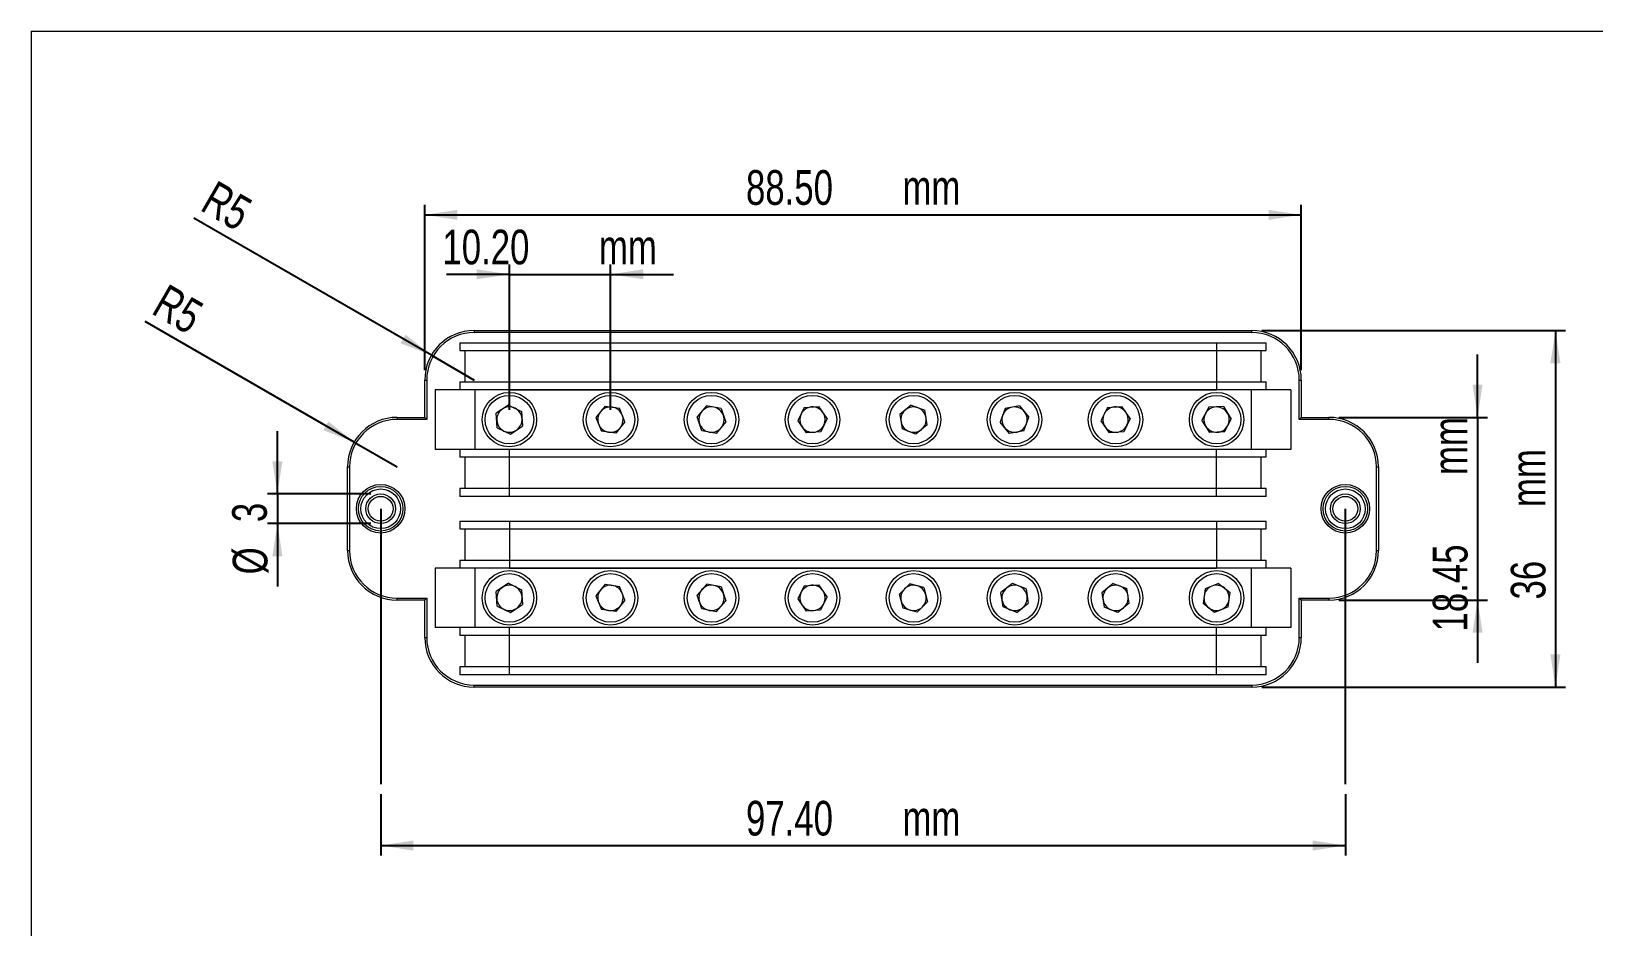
# Model space of a CAD drawing. Header units: millimetres. Extents: x 6 to 293, y 6 to 206.
# Drawn here: x 5.8 to 163.6, y 115.2 to 205.6 of the extents above; entities that cross this region are included whole.
import ezdxf

# ---------------------------------------------------------------- set-up
doc = ezdxf.new("R2010")
doc.units = ezdxf.units.MM
doc.layers.add('SLD-0', color=179, linetype='Continuous')
doc.styles.add('SLDTEXTSTYLE0', font='TXT', dxfattribs={"width": 0.75})
doc.dimstyles.new('SLDDIMSTYLE0', dxfattribs={"dimtxt": 3.5, "dimasz": 3.302, "dimexe": 0, "dimexo": 0.0625, "dimgap": 0.875, "dimtad": 1, "dimrnd": 1e-09, "dimzin": 4, "dimdsep": 46, "dimtxsty": 'SLDTEXTSTYLE0', "dimsah": 1, "dimcen": 0.09, "dimadec": 0, "dimazin": 1, "dimtfac": 1, "dimtofl": 0, "dimtmove": 0, "dimatfit": 3, "dimfxl": 1, "dimfrac": 2, "dimtolj": 1, "dimtzin": 12, "dimarcsym": 0})
doc.dimstyles.new('SLDDIMSTYLE1', dxfattribs={"dimtxt": 3.5, "dimasz": 3.302, "dimexe": 0, "dimexo": 0.0625, "dimgap": 0.875, "dimtad": 1, "dimrnd": 1e-09, "dimzin": 12, "dimdsep": 46, "dimtxsty": 'SLDTEXTSTYLE0', "dimsah": 1, "dimcen": 0.09, "dimadec": 0, "dimazin": 3, "dimtfac": 1, "dimtmove": 0, "dimatfit": 0, "dimfxl": 1, "dimfrac": 2, "dimtolj": 1, "dimtzin": 12, "dimarcsym": 0})
doc.dimstyles.new('SLDDIMSTYLE2', dxfattribs={"dimtxt": 3.5, "dimasz": 3.302, "dimexe": 0, "dimexo": 0.0625, "dimgap": 0.875, "dimtad": 1, "dimrnd": 1e-09, "dimzin": 12, "dimdsep": 46, "dimtxsty": 'SLDTEXTSTYLE0', "dimsah": 1, "dimcen": 0.09, "dimadec": 0, "dimazin": 3, "dimtfac": 1, "dimtofl": 0, "dimtmove": 0, "dimatfit": 3, "dimfxl": 1, "dimfrac": 2, "dimtolj": 1, "dimtzin": 12, "dimarcsym": 0})
doc.dimstyles.new('SLDDIMSTYLE3', dxfattribs={"dimtxt": 3.5, "dimasz": 3.302, "dimexe": 0, "dimexo": 0.0625, "dimgap": 0.875, "dimtad": 1, "dimrnd": 1e-09, "dimzin": 4, "dimdsep": 46, "dimtxsty": 'SLDTEXTSTYLE0', "dimsah": 1, "dimcen": 0.09, "dimadec": 0, "dimazin": 1, "dimtfac": 1, "dimtmove": 0, "dimatfit": 0, "dimfxl": 1, "dimfrac": 2, "dimtolj": 1, "dimtzin": 12, "dimarcsym": 0})
doc.dimstyles.new('SLDDIMSTYLE4', dxfattribs={"dimtxt": 3.5, "dimasz": 3.302, "dimexe": 0, "dimexo": 0.0625, "dimgap": 0.875, "dimtad": 1, "dimrnd": 1e-09, "dimzin": 12, "dimdsep": 46, "dimtxsty": 'SLDTEXTSTYLE0', "dimsah": 1, "dimcen": 0, "dimadec": 0, "dimazin": 3, "dimtfac": 1, "dimtofl": 0, "dimtmove": 0, "dimatfit": 3, "dimfxl": 1, "dimfrac": 2, "dimtolj": 1, "dimtzin": 12, "dimarcsym": 0})

# ---------------------------------------------------------------- blocks, each defined once
blk = doc.blocks.new('_D')
at = {"layer": 'SLD-0'}
for p, q in [((41.1, 128.58), (41.1, 122.38)), ((138.5, 128.58), (138.5, 122.38)), ((41.1, 123.38), (138.5, 123.38))]:
    blk.add_line(p, q, dxfattribs=at)
for points in [[(41.1, 123.38), (44.4, 122.87), (44.4, 123.89)], [(138.5, 123.38), (135.19, 123.89), (135.19, 122.87)]]:
    blk.add_solid(points, dxfattribs=at)
at = {"layer": 'SLD-0', "char_height": 3.5, "attachment_point": 1, "style": 'SLDTEXTSTYLE0'}
for s, insert in [('97.40', (77.98, 127.89, 0.1)), ('mm', (93.78, 127.89, 0.1))]:
    blk.add_mtext(s, dxfattribs=dict(at, insert=insert))
blk = doc.blocks.new('_D_1')
at = {"layer": 'SLD-0'}
for p, q in [((151.85, 166.61), (151.85, 172.96)), ((137.85, 166.61), (152.85, 166.61)), ((151.85, 166.61), (151.85, 148.16)), ((137.85, 148.16), (152.85, 148.16)), ((151.85, 148.16), (151.85, 141.81))]:
    blk.add_line(p, q, dxfattribs=at)
for points in [[(151.85, 166.61), (152.35, 169.91), (151.34, 169.91)], [(151.85, 148.16), (151.34, 144.86), (152.35, 144.86)]]:
    blk.add_solid(points, dxfattribs=at)
at = {"layer": 'SLD-0', "char_height": 3.5, "attachment_point": 1, "rotation": 90, "style": 'SLDTEXTSTYLE0'}
for s, insert in [('mm', (147.33, 160.79, -6.18)), ('18.45', (147.33, 144.99, -6.18))]:
    blk.add_mtext(s, dxfattribs=dict(at, insert=insert))
blk = doc.blocks.new('_D_2')
at = {"layer": 'SLD-0'}
for p, q in [((130.05, 175.38), (160.71, 175.38)), ((159.71, 175.38), (159.71, 139.38)), ((130.05, 139.38), (160.71, 139.38))]:
    blk.add_line(p, q, dxfattribs=at)
for points in [[(159.71, 175.38), (159.2, 172.08), (160.22, 172.08)], [(159.71, 139.38), (160.22, 142.68), (159.2, 142.68)]]:
    blk.add_solid(points, dxfattribs=at)
at = {"layer": 'SLD-0', "char_height": 3.5, "attachment_point": 1, "rotation": 90, "style": 'SLDTEXTSTYLE0'}
for s, insert in [('mm', (155.2, 157.55, -6.18)), ('36', (155.2, 148.22, -6.18))]:
    blk.add_mtext(s, dxfattribs=dict(at, insert=insert))
blk = doc.blocks.new('_D_3')
at = {"layer": 'SLD-0'}
for p, q in [((54.1, 167.38), (54.1, 182.05)), ((64.3, 167.38), (64.3, 182.05)), ((54.1, 181.05), (47.75, 181.05)), ((54.1, 181.05), (64.3, 181.05)), ((64.3, 181.05), (70.65, 181.05))]:
    blk.add_line(p, q, dxfattribs=at)
for points in [[(54.1, 181.05), (50.79, 181.56), (50.79, 180.55)], [(64.3, 181.05), (67.6, 180.55), (67.6, 181.56)]]:
    blk.add_solid(points, dxfattribs=at)
at = {"layer": 'SLD-0', "char_height": 3.5, "attachment_point": 1, "style": 'SLDTEXTSTYLE0'}
for s, insert in [('10.20', (47.33, 185.56, -6.18)), ('mm', (63.13, 185.56, -6.18))]:
    blk.add_mtext(s, dxfattribs=dict(at, insert=insert))
blk = doc.blocks.new('_D_4')
at = {"layer": 'SLD-0'}
for q in [(22.24, 186.73), (50.55, 170.38)]:
    blk.add_line((46.22, 172.88), q, dxfattribs=at)
blk.add_solid([(46.22, 172.88), (43.61, 174.97), (43.1, 174.09)], dxfattribs=at)
at = {"layer": 'SLD-0', "insert": (24.49, 190.62, -6.18), "char_height": 3.5, "attachment_point": 1, "rotation": 330, "style": 'SLDTEXTSTYLE0'}
blk.add_mtext('R5', dxfattribs=at)
blk = doc.blocks.new('_D_5')
at = {"layer": 'SLD-0'}
for q in [(17.32, 176.28), (42.75, 161.61)]:
    blk.add_line((38.42, 164.11), q, dxfattribs=at)
blk.add_solid([(38.42, 164.11), (35.81, 166.2), (35.3, 165.32)], dxfattribs=at)
at = {"layer": 'SLD-0', "insert": (19.57, 180.18, -6.18), "char_height": 3.5, "attachment_point": 1, "rotation": 330, "style": 'SLDTEXTSTYLE0'}
blk.add_mtext('R5', dxfattribs=at)
blk = doc.blocks.new('_D_6')
at = {"layer": 'SLD-0'}
for p, q in [((30.67, 158.88), (30.67, 165.23)), ((40.1, 158.88), (29.67, 158.88)), ((30.67, 158.88), (30.67, 155.88)), ((40.1, 155.88), (29.67, 155.88)), ((30.67, 155.88), (30.67, 149.53))]:
    blk.add_line(p, q, dxfattribs=at)
for points in [[(30.67, 158.88), (31.18, 162.18), (30.16, 162.18)], [(30.67, 155.88), (30.16, 152.58), (31.18, 152.58)]]:
    blk.add_solid(points, dxfattribs=at)
at = {"layer": 'SLD-0', "char_height": 3.5, "attachment_point": 1, "rotation": 90, "style": 'SLDTEXTSTYLE0'}
for s, insert in [('3', (26.1, 156.03, -6.18)), ('%%c', (26.16, 150.76, -6.18))]:
    blk.add_mtext(s, dxfattribs=dict(at, insert=insert))
blk = doc.blocks.new('_D_7')
at = {"layer": 'SLD-0'}
for p, q in [((45.55, 171.38), (45.55, 188.06)), ((134.05, 171.38), (134.05, 188.06)), ((45.55, 187.06), (134.05, 187.06))]:
    blk.add_line(p, q, dxfattribs=at)
for points in [[(45.55, 187.06), (48.85, 186.55), (48.85, 187.56)], [(134.05, 187.06), (130.74, 187.56), (130.74, 186.55)]]:
    blk.add_solid(points, dxfattribs=at)
at = {"layer": 'SLD-0', "char_height": 3.5, "attachment_point": 1, "style": 'SLDTEXTSTYLE0'}
for s, insert in [('88.50', (77.98, 191.57, -6.18)), ('mm', (93.78, 191.57, -6.18))]:
    blk.add_mtext(s, dxfattribs=dict(at, insert=insert))

msp = doc.modelspace()

# ---------------------------------------------------------------- linework, layer by layer
at = {"color": 7, "linetype": 'Continuous', "lineweight": 0}
for q in [(292.815, 205.595), (5.815, 5.595)]:
    msp.add_line((5.815, 205.595), q, dxfattribs=at)
at = {"color": 7, "linetype": 'Continuous', "lineweight": 15}
for p, q in [((50.546, 175.382), (50.546, 175.182)), ((50.546, 175.382), (129.046, 175.382)), ((129.046, 175.182), (50.546, 175.182)), ((129.046, 175.182), (129.046, 175.382)), ((49.096, 174.145), (49.096, 173.345)), ((49.096, 174.145), (54.096, 174.145)), ((54.096, 174.145), (54.096, 173.345)), ((54.096, 174.145), (125.496, 174.145)), ((125.496, 174.145), (125.496, 173.345)), ((125.496, 174.145), (130.496, 174.145)), ((130.496, 173.345), (130.496, 174.145)), ((49.096, 173.345), (54.096, 173.345)), ((49.596, 173.345), (49.596, 170.182)), ((54.096, 173.345), (125.496, 173.345)), ((54.096, 173.345), (54.096, 170.182)), ((125.496, 173.345), (130.496, 173.345)), ((125.496, 173.345), (125.496, 170.182)), ((129.996, 170.182), (129.996, 173.345)), ((45.546, 166.606), (45.546, 170.382)), ((45.546, 170.382), (45.746, 170.382)), ((45.746, 170.382), (45.746, 166.406)), ((46.596, 169.382), (46.596, 163.382)), ((50.596, 169.382), (46.596, 169.382)), ((49.096, 170.182), (49.096, 169.382)), ((49.096, 170.182), (54.096, 170.182)), ((128.996, 169.382), (50.596, 169.382)), ((50.596, 169.382), (50.596, 163.382)), ((54.096, 170.182), (54.096, 169.382)), ((54.096, 170.182), (125.496, 170.182)), ((54.096, 169.382), (125.496, 169.382)), ((125.496, 170.182), (125.496, 169.382)), ((125.496, 170.182), (130.496, 170.182)), ((128.996, 169.382), (128.996, 163.382)), ((132.996, 169.382), (128.996, 169.382)), ((130.496, 169.382), (130.496, 170.182)), ((132.996, 169.382), (132.996, 163.382)), ((133.846, 166.406), (133.846, 170.382)), ((133.846, 170.382), (134.046, 170.382)), ((134.046, 170.382), (134.046, 166.606)), ((53.997, 167.857), (52.77, 167.034)), ((53.997, 167.857), (55.324, 167.206)), ((63.747, 167.755), (62.833, 166.593)), ((63.747, 167.755), (65.21, 167.544)), ((65.759, 166.172), (65.21, 167.544)), ((74.006, 167.777), (73.044, 166.655)), ((75.459, 167.504), (74.006, 167.777)), ((75.459, 167.504), (75.949, 166.11)), ((83.863, 167.603), (83.223, 166.271)), ((83.863, 167.603), (85.337, 167.714)), ((86.17, 166.493), (85.337, 167.714)), ((94.654, 167.84), (93.512, 166.901)), ((94.654, 167.84), (96.038, 167.322)), ((96.28, 165.864), (96.038, 167.322)), ((104.153, 167.52), (103.639, 166.134)), ((105.61, 167.768), (104.153, 167.52)), ((105.61, 167.768), (106.553, 166.631)), ((114.466, 167.605), (113.822, 166.275)), ((114.466, 167.605), (115.94, 167.713)), ((116.771, 166.49), (115.94, 167.713)), ((124.706, 167.631), (124.02, 166.322)), ((126.183, 167.691), (124.706, 167.631)), ((126.183, 167.691), (126.973, 166.443)), ((42.746, 166.606), (42.746, 166.406)), ((42.746, 166.606), (45.546, 166.606)), ((45.746, 166.406), (42.746, 166.406)), ((52.869, 165.559), (52.77, 167.034)), ((54.196, 164.908), (55.423, 165.731)), ((55.324, 167.206), (55.423, 165.731)), ((62.833, 166.593), (63.383, 165.221)), ((65.759, 166.172), (64.846, 165.01)), ((73.534, 165.261), (73.044, 166.655)), ((74.987, 164.988), (75.949, 166.11)), ((83.223, 166.271), (84.056, 165.051)), ((86.17, 166.493), (85.529, 165.161)), ((93.512, 166.901), (93.755, 165.443)), ((96.28, 165.864), (95.139, 164.924)), ((104.583, 164.996), (103.639, 166.134)), ((106.04, 165.245), (106.553, 166.631)), ((113.822, 166.275), (114.653, 165.052)), ((116.771, 166.49), (116.127, 165.16)), ((124.81, 165.073), (124.02, 166.322)), ((126.287, 165.134), (126.973, 166.443)), ((136.846, 166.406), (133.846, 166.406)), ((134.046, 166.606), (136.846, 166.606)), ((136.846, 166.406), (136.846, 166.606)), ((52.869, 165.559), (54.196, 164.908)), ((64.846, 165.01), (63.383, 165.221)), ((74.987, 164.988), (73.534, 165.261)), ((85.529, 165.161), (84.056, 165.051)), ((95.139, 164.924), (93.755, 165.443)), ((106.04, 165.245), (104.583, 164.996)), ((116.127, 165.16), (114.653, 165.052)), ((126.287, 165.134), (124.81, 165.073)), ((50.596, 163.382), (46.596, 163.382)), ((49.096, 163.382), (49.096, 162.582)), ((54.096, 162.582), (49.096, 162.582)), ((49.596, 162.582), (49.596, 159.42)), ((128.996, 163.382), (50.596, 163.382)), ((54.096, 162.582), (54.096, 163.382)), ((125.496, 163.382), (54.096, 163.382)), ((125.496, 162.582), (54.096, 162.582)), ((54.096, 159.42), (54.096, 162.582)), ((125.496, 162.582), (125.496, 163.382)), ((130.496, 162.582), (125.496, 162.582)), ((125.496, 159.42), (125.496, 162.582)), ((132.996, 163.382), (128.996, 163.382)), ((129.996, 159.42), (129.996, 162.582)), ((130.496, 162.582), (130.496, 163.382)), ((37.746, 161.606), (37.946, 161.606)), ((37.746, 153.159), (37.746, 161.606)), ((37.946, 161.606), (37.946, 153.159)), ((141.646, 153.159), (141.646, 161.606)), ((141.646, 161.606), (141.846, 161.606)), ((141.846, 161.606), (141.846, 153.159)), ((49.096, 159.42), (49.096, 158.62)), ((54.096, 159.42), (49.096, 159.42)), ((54.096, 158.62), (54.096, 159.42)), ((125.496, 159.42), (54.096, 159.42)), ((125.496, 158.62), (125.496, 159.42)), ((130.497, 159.42), (125.496, 159.42)), ((130.497, 158.62), (130.497, 159.42)), ((54.096, 158.62), (49.096, 158.62)), ((125.496, 158.62), (54.096, 158.62)), ((130.497, 158.62), (125.496, 158.62)), ((49.096, 156.145), (49.096, 155.345)), ((49.096, 156.145), (54.096, 156.145)), ((49.096, 155.345), (54.096, 155.345)), ((49.596, 155.345), (49.596, 152.182)), ((54.096, 156.145), (54.096, 155.345)), ((54.096, 156.145), (125.496, 156.145)), ((54.096, 155.345), (125.496, 155.345)), ((54.096, 155.345), (54.096, 152.182)), ((125.496, 156.145), (125.496, 155.345)), ((125.496, 156.145), (130.496, 156.145)), ((125.496, 155.345), (130.496, 155.345)), ((125.496, 155.345), (125.496, 152.182)), ((129.996, 152.182), (129.996, 155.345)), ((130.496, 155.345), (130.496, 156.145)), ((37.746, 153.159), (37.946, 153.159)), ((141.646, 153.159), (141.846, 153.159)), ((49.096, 152.182), (49.096, 151.382)), ((49.096, 152.182), (54.096, 152.182)), ((54.096, 152.182), (54.096, 151.382)), ((54.096, 152.182), (125.496, 152.182)), ((125.496, 152.182), (125.496, 151.382)), ((125.496, 152.182), (130.496, 152.182)), ((130.496, 151.382), (130.496, 152.182)), ((46.596, 151.382), (46.596, 145.382)), ((50.596, 151.382), (46.596, 151.382)), ((50.596, 151.382), (50.596, 145.382)), ((128.996, 151.382), (50.596, 151.382)), ((54.096, 151.382), (125.496, 151.382)), ((128.996, 151.382), (128.996, 145.382)), ((132.996, 151.382), (128.996, 151.382)), ((132.996, 151.382), (132.996, 145.382)), ((42.746, 148.159), (42.746, 148.359)), ((42.746, 148.359), (45.746, 148.359)), ((45.746, 148.359), (45.746, 144.382)), ((54.003, 149.857), (52.772, 149.039)), ((52.866, 147.564), (52.772, 149.039)), ((54.003, 149.857), (55.327, 149.201)), ((55.327, 149.201), (55.421, 147.726)), ((63.753, 149.757), (62.834, 148.599)), ((62.834, 148.599), (63.378, 147.225)), ((63.753, 149.757), (65.215, 149.54)), ((65.758, 148.166), (65.215, 149.54)), ((74.014, 149.779), (73.045, 148.663)), ((73.528, 147.266), (73.045, 148.663)), ((75.465, 149.499), (74.014, 149.779)), ((75.465, 149.499), (75.948, 148.102)), ((83.872, 149.609), (83.222, 148.281)), ((83.872, 149.609), (85.346, 149.71)), ((86.171, 148.483), (85.346, 149.71)), ((86.171, 148.483), (85.521, 147.156)), ((94.522, 149.812), (93.471, 148.773)), ((93.845, 147.343), (93.471, 148.773)), ((95.948, 149.421), (94.522, 149.812)), ((95.948, 149.421), (96.322, 147.991)), ((104.881, 149.845), (103.722, 148.927)), ((103.938, 147.465), (103.722, 148.927)), ((106.255, 149.3), (104.881, 149.845)), ((106.255, 149.3), (106.47, 147.838)), ((115.063, 149.842), (113.916, 148.91)), ((113.916, 148.91), (114.149, 147.45)), ((115.063, 149.842), (116.443, 149.315)), ((116.677, 147.855), (116.443, 149.315)), ((124.329, 149.288), (124.128, 147.824)), ((125.697, 149.847), (124.329, 149.288)), ((125.697, 149.847), (126.865, 148.941)), ((126.664, 147.476), (126.865, 148.941)), ((133.846, 144.382), (133.846, 148.359)), ((133.846, 148.359), (136.846, 148.359)), ((136.846, 148.359), (136.846, 148.159)), ((45.546, 148.159), (42.746, 148.159)), ((45.546, 144.382), (45.546, 148.159)), ((52.866, 147.564), (54.19, 146.907)), ((54.19, 146.907), (55.421, 147.726)), ((64.84, 147.008), (63.378, 147.225)), ((65.758, 148.166), (64.84, 147.008)), ((74.979, 146.985), (73.528, 147.266)), ((74.979, 146.985), (75.948, 148.102)), ((83.222, 148.281), (84.047, 147.055)), ((85.521, 147.156), (84.047, 147.055)), ((95.271, 146.953), (93.845, 147.343)), ((95.271, 146.953), (96.322, 147.991)), ((105.312, 146.92), (103.938, 147.465)), ((105.312, 146.92), (106.47, 147.838)), ((115.53, 146.923), (114.149, 147.45)), ((116.677, 147.855), (115.53, 146.923)), ((125.296, 146.918), (124.128, 147.824)), ((126.664, 147.476), (125.296, 146.918)), ((134.046, 148.159), (134.046, 144.382)), ((136.846, 148.159), (134.046, 148.159)), ((50.596, 145.382), (46.596, 145.382)), ((49.096, 145.382), (49.096, 144.582)), ((128.996, 145.382), (50.596, 145.382)), ((54.096, 144.582), (54.096, 145.382)), ((125.496, 145.382), (54.096, 145.382)), ((125.496, 144.582), (125.496, 145.382)), ((132.996, 145.382), (128.996, 145.382)), ((130.496, 144.582), (130.496, 145.382)), ((45.546, 144.382), (45.746, 144.382)), ((54.096, 144.582), (49.096, 144.582)), ((49.596, 144.582), (49.596, 141.42)), ((125.496, 144.582), (54.096, 144.582)), ((54.096, 141.42), (54.096, 144.582)), ((130.496, 144.582), (125.496, 144.582)), ((125.496, 141.42), (125.496, 144.582)), ((129.996, 141.42), (129.996, 144.582)), ((133.846, 144.382), (134.046, 144.382)), ((49.096, 141.42), (49.096, 140.62)), ((54.096, 141.42), (49.096, 141.42)), ((54.096, 140.62), (49.096, 140.62)), ((54.096, 140.62), (54.096, 141.42)), ((125.496, 141.42), (54.096, 141.42)), ((125.496, 140.62), (54.096, 140.62)), ((125.496, 140.62), (125.496, 141.42)), ((130.497, 141.42), (125.496, 141.42)), ((130.497, 140.62), (125.496, 140.62)), ((130.497, 140.62), (130.497, 141.42)), ((50.546, 139.382), (50.546, 139.582)), ((50.546, 139.582), (129.046, 139.582)), ((129.046, 139.382), (50.546, 139.382)), ((129.046, 139.582), (129.046, 139.382))]:
    msp.add_line(p, q, dxfattribs=at)
at = {"color": 7, "linetype": 'Continuous', "lineweight": 15, "flags": 128}
for points in [[(45.546, 166.606), (45.55, 166.602), (45.562, 166.591), (45.58, 166.572), (45.605, 166.548), (45.635, 166.517), (45.67, 166.483), (45.707, 166.445), (45.746, 166.406)], [(133.846, 166.406), (133.885, 166.445), (133.923, 166.483), (133.958, 166.517), (133.988, 166.548), (134.013, 166.572), (134.031, 166.591), (134.043, 166.602), (134.046, 166.606)], [(45.546, 148.159), (45.55, 148.163), (45.562, 148.174), (45.58, 148.192), (45.605, 148.217), (45.635, 148.248), (45.67, 148.282), (45.707, 148.32), (45.746, 148.359)], [(133.846, 148.359), (133.881, 148.324), (133.915, 148.29), (133.946, 148.259), (133.975, 148.23), (134, 148.205), (134.02, 148.185), (134.034, 148.171), (134.043, 148.162), (134.046, 148.159)]]:
    msp.add_lwpolyline(points, dxfattribs=at)
at = {"color": 7, "linetype": 'Continuous', "lineweight": 15}
for centre, radius in [((54.096, 166.382), 2.75), ((54.096, 166.382), 2.45), ((64.296, 166.382), 2.75), ((64.296, 166.382), 2.45), ((74.496, 166.382), 2.75), ((74.496, 166.382), 2.45), ((84.696, 166.382), 2.75), ((84.696, 166.382), 2.45), ((94.896, 166.382), 2.75), ((94.896, 166.382), 2.45), ((105.096, 166.382), 2.75), ((105.096, 166.382), 2.45), ((115.296, 166.382), 2.75), ((115.296, 166.382), 2.45), ((125.496, 166.382), 2.75), ((125.496, 166.382), 2.45), ((41.096, 157.382), 2.45), ((41.096, 157.382), 2.25), ((41.096, 157.382), 2), ((138.496, 157.382), 2.45), ((138.496, 157.382), 2.25), ((138.496, 157.382), 2), ((41.096, 157.382), 1.5), ((41.096, 157.382), 1.25), ((138.496, 157.382), 1.5), ((138.496, 157.382), 1.25), ((54.096, 148.382), 2.75), ((54.096, 148.382), 2.45), ((64.296, 148.382), 2.75), ((64.296, 148.382), 2.45), ((74.496, 148.382), 2.75), ((74.496, 148.382), 2.45), ((84.696, 148.382), 2.75), ((84.696, 148.382), 2.45), ((94.896, 148.382), 2.75), ((94.896, 148.382), 2.45), ((105.096, 148.382), 2.75), ((105.096, 148.382), 2.45), ((115.296, 148.382), 2.75), ((115.296, 148.382), 2.45), ((125.496, 148.382), 2.75), ((125.496, 148.382), 2.45)]:
    msp.add_circle(centre, radius, dxfattribs=at)
for centre, radius, start, end in [((50.546, 170.382), 5, 90, 180), ((50.546, 170.382), 4.8, 90, 180), ((129.046, 170.382), 5, 0, 90), ((129.046, 170.382), 4.8, 0, 90), ((54.096, 166.382), 1.28, 123.84372, 183.84372), ((54.096, 166.382), 1.28, 63.84372, 123.84372), ((54.096, 166.382), 1.28, 3.84372, 63.84372), ((64.296, 166.382), 1.28, 81.81762, 141.81762), ((64.296, 166.382), 1.28, 21.81762, 81.81762), ((74.496, 166.382), 1.28, 79.36391, 139.36391), ((74.496, 166.382), 1.28, 19.36391, 79.36391), ((84.696, 166.382), 1.28, 94.30454, 154.30454), ((84.696, 166.382), 1.28, 34.30454, 94.30454), ((94.896, 166.382), 1.28, 129.45537, 189.45537), ((94.896, 166.382), 1.28, 69.45537, 129.45537), ((94.896, 166.382), 1.28, 9.45537, 69.45537), ((105.096, 166.382), 1.28, 99.68193, 159.68193), ((105.096, 166.382), 1.28, 39.68193, 99.68193), ((115.296, 166.382), 1.28, 94.18542, 154.18542), ((115.296, 166.382), 1.28, 34.18542, 94.18542), ((125.496, 166.382), 1.28, 92.33752, 152.33752), ((125.496, 166.382), 1.28, 32.33752, 92.33752), ((42.746, 161.606), 5, 90, 180), ((42.746, 161.606), 4.8, 90, 180), ((54.096, 166.382), 1.28, 183.84372, 243.84372), ((54.096, 166.382), 1.28, 303.84372, 3.84372), ((64.296, 166.382), 1.28, 141.81762, 201.81762), ((64.296, 166.382), 1.28, 201.81762, 261.81762), ((64.296, 166.382), 1.28, 321.81762, 21.81762), ((74.496, 166.382), 1.28, 139.36391, 199.36391), ((74.496, 166.382), 1.28, 199.36391, 259.36391), ((74.496, 166.382), 1.28, 319.36391, 19.36391), ((84.696, 166.382), 1.28, 154.30454, 214.30454), ((84.696, 166.382), 1.28, 214.30454, 274.30454), ((84.696, 166.382), 1.28, 274.30454, 334.30454), ((84.696, 166.382), 1.28, 334.30454, 34.30454), ((94.896, 166.382), 1.28, 189.45537, 249.45537), ((94.896, 166.382), 1.28, 309.45537, 9.45537), ((105.096, 166.382), 1.28, 159.68193, 219.68193), ((105.096, 166.382), 1.28, 279.68193, 339.68193), ((105.096, 166.382), 1.28, 339.68193, 39.68193), ((115.296, 166.382), 1.28, 154.18542, 214.18542), ((115.296, 166.382), 1.28, 214.18542, 274.18542), ((115.296, 166.382), 1.28, 274.18542, 334.18542), ((115.296, 166.382), 1.28, 334.18542, 34.18542), ((125.496, 166.382), 1.28, 152.33752, 212.33752), ((125.496, 166.382), 1.28, 212.33752, 272.33752), ((125.496, 166.382), 1.28, 272.33752, 332.33752), ((125.496, 166.382), 1.28, 332.33752, 32.33752), ((136.846, 161.606), 5, 0, 90), ((136.846, 161.606), 4.8, 0, 90), ((54.096, 166.382), 1.28, 243.84372, 303.84372), ((64.296, 166.382), 1.28, 261.81762, 321.81762), ((74.496, 166.382), 1.28, 259.36391, 319.36391), ((94.896, 166.382), 1.28, 249.45537, 309.45537), ((105.096, 166.382), 1.28, 219.68193, 279.68193), ((42.746, 153.159), 5, 180, 270), ((42.746, 153.159), 4.8, 180, 270), ((136.846, 153.159), 4.8, 270, 0), ((136.846, 153.159), 5, 270, 0), ((54.096, 148.382), 1.28, 123.62466, 183.62466), ((54.096, 148.382), 1.28, 183.62466, 243.62466), ((54.096, 148.382), 1.28, 63.62466, 123.62466), ((54.096, 148.382), 1.28, 3.62466, 63.62466), ((54.096, 148.382), 1.28, 303.62466, 3.62466), ((64.296, 148.382), 1.28, 141.56204, 201.56204), ((64.296, 148.382), 1.28, 81.56204, 141.56204), ((64.296, 148.382), 1.28, 21.56204, 81.56204), ((64.296, 148.382), 1.28, 321.56204, 21.56204), ((74.496, 148.382), 1.28, 139.0572, 199.0572), ((74.496, 148.382), 1.28, 79.0572, 139.0572), ((74.496, 148.382), 1.28, 19.0572, 79.0572), ((74.496, 148.382), 1.28, 319.0572, 19.0572), ((84.696, 148.382), 1.28, 153.92111, 213.92111), ((84.696, 148.382), 1.28, 93.92111, 153.92111), ((84.696, 148.382), 1.28, 33.92111, 93.92111), ((84.696, 148.382), 1.28, 333.92111, 33.92111), ((94.896, 148.382), 1.28, 134.66089, 194.66089), ((94.896, 148.382), 1.28, 74.66089, 134.66089), ((94.896, 148.382), 1.28, 14.66089, 74.66089), ((94.896, 148.382), 1.28, 314.66089, 14.66089), ((105.096, 148.382), 1.28, 128.37292, 188.37292), ((105.096, 148.382), 1.28, 68.37292, 128.37292), ((105.096, 148.382), 1.28, 8.37292, 68.37292), ((105.096, 148.382), 1.28, 308.37292, 8.37292), ((115.296, 148.382), 1.28, 129.10305, 189.10305), ((115.296, 148.382), 1.28, 69.10305, 129.10305), ((115.296, 148.382), 1.28, 9.10305, 69.10305), ((115.296, 148.382), 1.28, 309.10305, 9.10305), ((125.496, 148.382), 1.28, 172.19508, 232.19508), ((125.496, 148.382), 1.28, 112.19508, 172.19508), ((125.496, 148.382), 1.28, 52.19508, 112.19508), ((125.496, 148.382), 1.28, 352.19508, 52.19508), ((54.096, 148.382), 1.28, 243.62466, 303.62466), ((64.296, 148.382), 1.28, 201.56204, 261.56204), ((64.296, 148.382), 1.28, 261.56204, 321.56204), ((74.496, 148.382), 1.28, 199.0572, 259.0572), ((74.496, 148.382), 1.28, 259.0572, 319.0572), ((84.696, 148.382), 1.28, 213.92111, 273.92111), ((84.696, 148.382), 1.28, 273.92111, 333.92111), ((94.896, 148.382), 1.28, 194.66089, 254.66089), ((94.896, 148.382), 1.28, 254.66089, 314.66089), ((105.096, 148.382), 1.28, 188.37292, 248.37292), ((105.096, 148.382), 1.28, 248.37292, 308.37292), ((115.296, 148.382), 1.28, 189.10305, 249.10305), ((115.296, 148.382), 1.28, 249.10305, 309.10305), ((125.496, 148.382), 1.28, 232.19508, 292.19508), ((125.496, 148.382), 1.28, 292.19508, 352.19508), ((50.546, 144.382), 5, 180, 270), ((50.546, 144.382), 4.8, 180, 270), ((129.046, 144.382), 4.8, 270, 0), ((129.046, 144.382), 5, 270, 0)]:
    msp.add_arc(centre, radius, start, end, dxfattribs=at)
at = {"layer": 'SLD-0'}
for p, q in [((41.096, 157.382), (41.096, 129.576)), ((138.496, 157.382), (138.496, 129.576))]:
    msp.add_line(p, q, dxfattribs=at)

# ---------------------------------------------------------------- dimensions: what is measured, and where the dimension line sits
for base, p1, p2, dimstyle, picture, middle in [((134.046, 187.056), (45.546, 170.382), (134.046, 170.382), 'SLDDIMSTYLE0', '_D_7', (90.246, 187.056)), ((64.296, 181.053), (54.096, 166.382), (64.296, 166.382), 'SLDDIMSTYLE3', '_D_3', (59.594, 181.053)), ((138.496, 123.382), (41.096, 129.576), (138.496, 129.576), 'SLDDIMSTYLE0', '_D', (90.246, 123.382))]:
    dim = msp.add_linear_dim(base=base, p1=p1, p2=p2, text='<> mm', dimstyle=dimstyle, dxfattribs=at)
    dim.commit()
    dim.dimension.update_dxf_attribs({"geometry": picture, "text_midpoint": middle, "dimtype": 160})
for center, mpoint, picture, middle in [((50.546, 170.382), (46.216, 172.882), '_D_4', (25.699, 184.728)), ((42.746, 161.606), (38.416, 164.106), '_D_5', (20.773, 174.293))]:
    dim = msp.add_radius_dim(center=center, mpoint=mpoint, dimstyle='SLDDIMSTYLE4', dxfattribs=at)
    dim.commit()
    dim.dimension.update_dxf_attribs({"geometry": picture, "text_midpoint": middle, "dimtype": 164})
for base, p1, p2, text, dimstyle, picture, middle in [((159.708, 139.382), (129.046, 175.382), (129.046, 139.382), '<> mm', 'SLDDIMSTYLE2', '_D_2', (159.708, 157.254)), ((151.846, 148.159), (136.846, 166.606), (136.846, 148.159), '<> mm', 'SLDDIMSTYLE1', '_D_1', (151.846, 157.254)), ((30.669, 155.882), (41.096, 158.882), (41.096, 155.882), '%%c<>', 'SLDDIMSTYLE1', '_D_6', (30.669, 156.111))]:
    dim = msp.add_linear_dim(base=base, p1=p1, p2=p2, angle=90, text=text, dimstyle=dimstyle, dxfattribs=at)
    dim.commit()
    dim.dimension.update_dxf_attribs({"geometry": picture, "text_midpoint": middle, "dimtype": 160})

doc.saveas('drawing.dxf')
